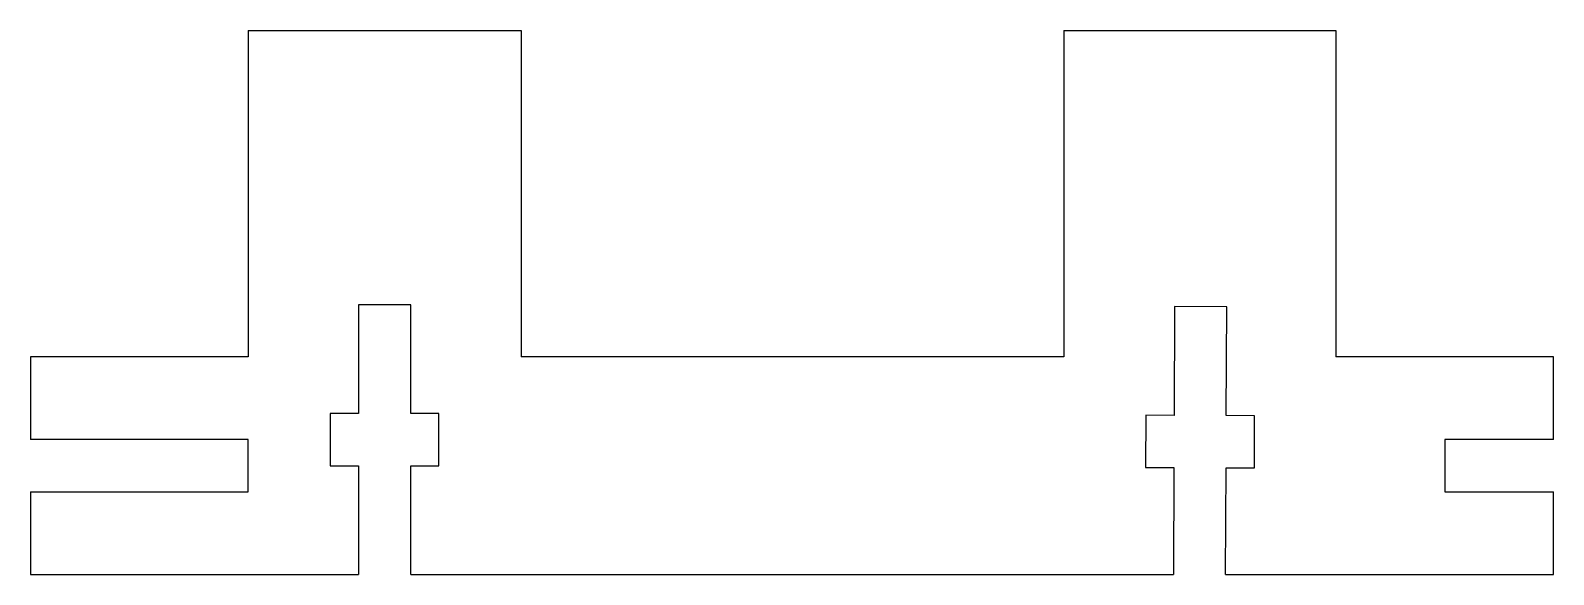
# Model space of a CAD drawing. Header units: millimetres. Extents: x 0 to 105, y 0 to 199.
# Drawn here: x 15.7 to 104.6, y 167.5 to 199.3 of the extents above; entities outside this region: 2.
import ezdxf

# ---------------------------------------------------------------- set-up
doc = ezdxf.new("R2010")
doc.units = ezdxf.units.MM
doc.styles.add('SLDTEXTSTYLE0', font='TXT', dxfattribs={"width": 0.7})

msp = doc.modelspace()

# ---------------------------------------------------------------- linework, layer by layer
at = {"color": 7, "linetype": 'Continuous', "lineweight": 25}
for p, q in [((28.434, 199.254), (28.434, 180.204)), ((28.434, 199.254), (44.37, 199.254)), ((44.37, 199.254), (44.37, 180.204)), ((76.059, 199.254), (76.059, 180.204)), ((76.059, 199.254), (91.934, 199.254)), ((91.934, 199.254), (91.934, 180.204)), ((37.926, 183.252), (34.878, 183.252)), ((34.878, 183.252), (34.878, 176.902)), ((37.926, 176.902), (37.926, 183.252)), ((82.518, 183.144), (82.487, 176.794)), ((85.565, 183.129), (82.518, 183.144)), ((85.535, 176.779), (85.565, 183.129)), ((15.734, 180.204), (15.734, 175.378)), ((28.434, 180.204), (15.734, 180.204)), ((76.059, 180.204), (44.37, 180.204)), ((104.634, 180.204), (91.934, 180.204)), ((104.634, 175.378), (104.634, 180.204)), ((34.878, 176.902), (33.227, 176.902)), ((33.227, 176.902), (33.227, 173.854)), ((39.577, 176.902), (37.926, 176.902)), ((39.577, 173.854), (39.577, 176.902)), ((80.836, 176.802), (80.821, 173.754)), ((82.487, 176.794), (80.836, 176.802)), ((87.186, 176.771), (85.535, 176.779)), ((87.171, 173.723), (87.186, 176.771)), ((28.434, 175.378), (15.734, 175.378)), ((28.434, 172.33), (28.434, 175.378)), ((104.634, 175.378), (98.284, 175.378)), ((98.284, 175.378), (98.284, 172.33)), ((33.227, 173.854), (34.878, 173.854)), ((34.878, 173.854), (34.878, 167.504)), ((37.926, 167.504), (37.926, 173.854)), ((37.926, 173.854), (39.577, 173.854)), ((80.821, 173.754), (82.472, 173.746)), ((82.472, 173.746), (82.442, 167.504)), ((85.49, 167.504), (85.52, 173.731)), ((85.52, 173.731), (87.171, 173.723)), ((15.734, 172.33), (28.434, 172.33)), ((15.734, 172.33), (15.734, 167.504)), ((98.284, 172.33), (104.634, 172.33)), ((104.634, 167.504), (104.634, 172.33)), ((15.734, 167.504), (34.878, 167.504)), ((37.926, 167.504), (82.442, 167.504)), ((85.49, 167.504), (104.634, 167.504))]:
    msp.add_line(p, q, dxfattribs=at)

# ---------------------------------------------------------------- texts
at = {"color": 7, "linetype": 'Continuous', "char_height": 3.73507, "attachment_point": 1, "style": 'SLDTEXTSTYLE0'}
for s, insert in [('SOLIDWORKS Educational Product.', (0, 10.417)), ('For Instructional Use Only.', (0, 4.815))]:
    msp.add_mtext(s, dxfattribs=dict(at, insert=insert))

doc.saveas('drawing.dxf')
